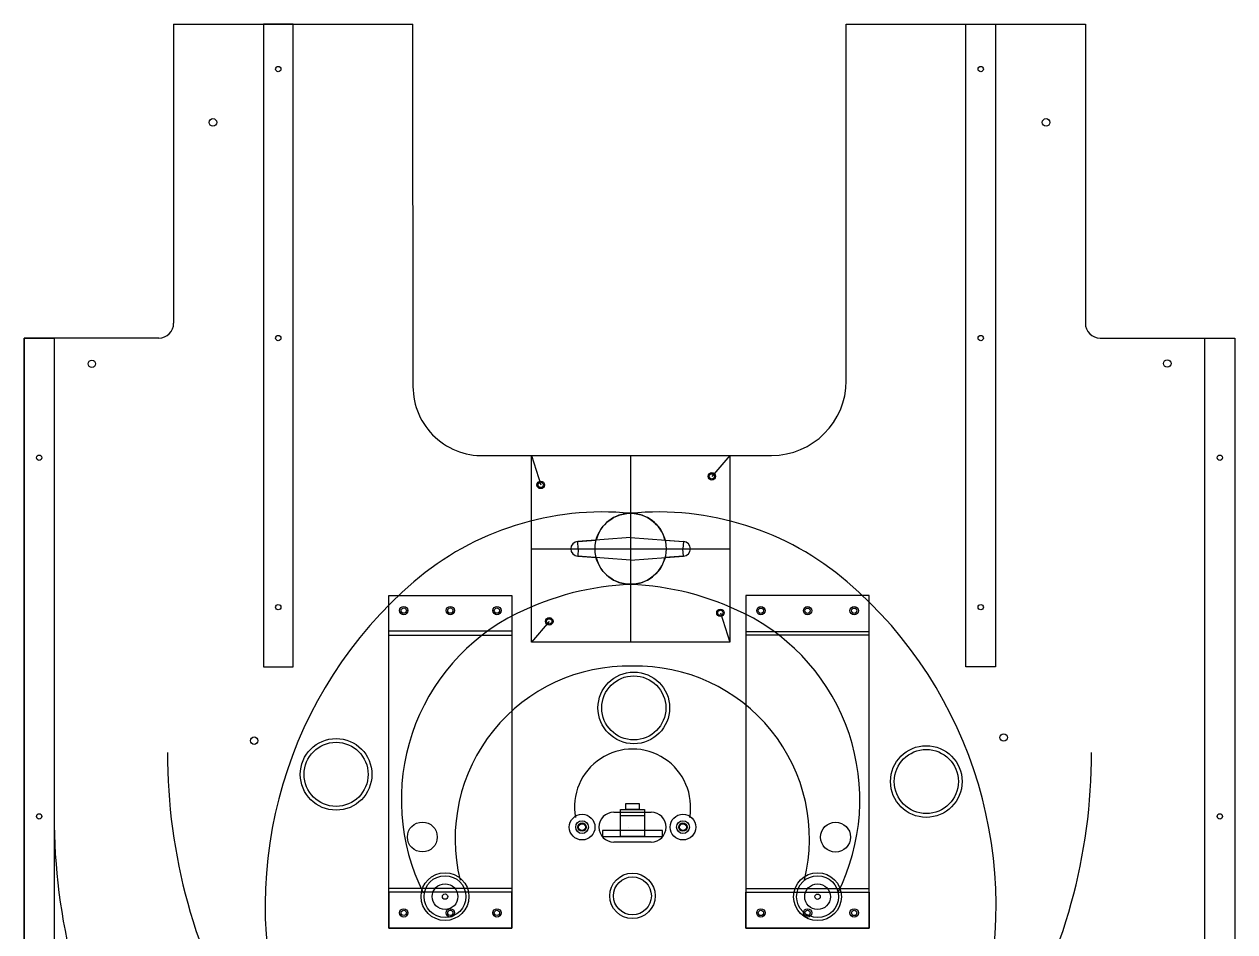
# Model space of a CAD drawing. Extents: x 0 to 20.3, y 0 to 43.8.
# Drawn here: x 0 to 20.25, y 28.57 to 43.75 of the extents above; entities that cross this region are included whole.
import ezdxf

# ---------------------------------------------------------------- set-up
doc = ezdxf.new("R2010")
doc.units = 0
doc.header["$LTSCALE"] = 5.24286
doc.header["$MEASUREMENT"] = 0
for name, color, linetype in [('DF250', 3, 'CONTINUOUS'), ('DF500', 5, 'CONTINUOUS'), ('DF_COMPONENTS', 4, 'CONTINUOUS'), ('DR250', 6, 'CONTINUOUS')]:
    doc.layers.add(name, color=color, linetype=linetype)

msp = doc.modelspace()

# ---------------------------------------------------------------- linework, layer by layer
at = {"layer": 'DF250', "color": 3, "linetype": 'CONTINUOUS'}
for centre, radius in [((10.197, 32.315), 0.599), ((5.217, 31.204), 0.599), ((15.09, 31.084), 0.599), ((10.174, 29.171), 0.38)]:
    msp.add_circle(centre, radius, dxfattribs=at)
at = {"layer": 'DF500', "color": 5, "linetype": 'CONTINUOUS'}
for p, q in [((2.5, 43.75), (2.5, 38.75)), ((2.5, 43.75), (6.5, 43.75)), ((6.504, 37.691), (6.5, 43.75)), ((13.75, 43.75), (17.75, 43.75)), ((13.75, 37.788), (13.75, 43.75)), ((17.75, 43.75), (17.75, 38.75)), ((2.25, 38.5), (0, 38.5)), ((0, 38.5), (0, 5)), ((18, 38.5), (20.25, 38.5)), ((20.25, 38.5), (20.25, 5.75)), ((7.75, 36.538), (12.5, 36.538)), ((9.259, 35.1), (9.567, 35.122)), ((10.718, 35.122), (11.027, 35.1)), ((9.259, 34.851), (9.567, 34.829)), ((11.027, 34.851), (10.718, 34.829)), ((9.863, 30.571), (10.488, 30.571)), ((10.488, 30.071), (9.863, 30.071))]:
    msp.add_line(p, q, dxfattribs=at)
for centre, radius in [((4.25, 43), 0.0445), ((16, 43), 0.0445), ((3.157, 42.108), 0.0625), ((17.093, 42.108), 0.0625), ((4.25, 38.5), 0.0445), ((16, 38.5), 0.0445), ((1.132, 38.07), 0.0625), ((19.121, 38.075), 0.0625), ((0.25, 36.5), 0.0445), ((20, 36.5), 0.0445), ((4.25, 34), 0.0445), ((16, 34), 0.0445), ((10.197, 32.315), 0.536), ((3.847, 31.767), 0.0625), ((16.384, 31.821), 0.0625), ((5.217, 31.204), 0.536), ((15.09, 31.084), 0.536), ((0.25, 30.5), 0.0445), ((6.66, 30.156), 0.25), ((9.332, 30.321), 0.0575), ((11.019, 30.321), 0.0575), ((13.572, 30.154), 0.25), ((20, 30.5), 0.0445), ((10.174, 29.171), 0.317), ((7.039, 29.159), 0.0445), ((13.271, 29.158), 0.0445)]:
    msp.add_circle(centre, radius, dxfattribs=at)
for centre, radius, start, end in [((2.25, 38.75), 0.25, -90, 0), ((18, 38.75), 0.25, 180, -90), ((7.66, 37.692), 1.157, -179.9642, -85.5553), ((12.5, 37.788), 1.25, -90, 0), ((10.143, 34.976), 0.594, 14.2954, 165.7046), ((9.268, 34.976), 0.125, 94.0651, -94.0651), ((11.018, 34.976), 0.125, -85.9349, 85.9349), ((10.143, 34.976), 0.594, -165.7046, -14.2954), ((9.863, 30.321), 0.25, 90, -90), ((10.488, 30.321), 0.25, -90, 90)]:
    msp.add_arc(centre, radius, start, end, dxfattribs=at)
at = {"layer": 'DF_COMPONENTS', "color": 4, "linetype": 'CONTINUOUS'}
for p, q in [((4.5, 43.75), (4, 43.75)), ((4, 43.75), (4, 33)), ((4.5, 33), (4.5, 43.75)), ((15.75, 43.75), (16.25, 43.75)), ((15.75, 33), (15.75, 43.75)), ((16.25, 43.75), (16.25, 33)), ((0, 38.5), (0.5, 38.5)), ((0, 5), (0, 38.5)), ((0.5, 38.5), (0.5, 5)), ((19.75, 38.5), (20.25, 38.5)), ((19.75, 5.75), (19.75, 38.5)), ((20.25, 38.5), (20.25, 5.75)), ((8.483, 33.413), (8.483, 36.538)), ((8.483, 36.538), (8.64, 36.045)), ((8.483, 36.538), (8.64, 36.045)), ((8.483, 36.538), (11.803, 36.538)), ((10.143, 36.538), (10.143, 33.413)), ((11.803, 36.538), (11.503, 36.188)), ((11.803, 36.538), (11.803, 33.413)), ((10.143, 35.163), (9.259, 35.1)), ((9.268, 34.976), (9.259, 35.1)), ((10.143, 35.163), (10.143, 35.163)), ((10.143, 35.163), (10.143, 34.788)), ((10.143, 35.163), (10.143, 35.163)), ((10.143, 35.163), (11.027, 35.1)), ((11.027, 35.1), (11.018, 34.976)), ((8.483, 34.976), (11.803, 34.976)), ((9.143, 34.976), (11.143, 34.976)), ((9.268, 34.976), (9.259, 34.851)), ((10.143, 34.788), (9.259, 34.851)), ((10.143, 34.788), (11.027, 34.851)), ((11.027, 34.851), (11.018, 34.976)), ((6.097, 34.196), (8.159, 34.196)), ((6.097, 33.596), (6.097, 34.196)), ((6.097, 34.196), (8.159, 34.196)), ((6.097, 28.634), (6.097, 34.196)), ((8.159, 34.196), (8.159, 33.596)), ((8.159, 34.196), (8.159, 28.634)), ((12.072, 34.195), (12.072, 33.595)), ((14.134, 34.195), (12.072, 34.195)), ((14.134, 34.195), (12.072, 34.195)), ((12.072, 34.195), (12.072, 28.633)), ((14.134, 33.595), (14.134, 34.195)), ((14.134, 28.633), (14.134, 34.195)), ((11.646, 33.906), (11.803, 33.413)), ((8.783, 33.763), (8.483, 33.413)), ((8.159, 33.596), (6.097, 33.596)), ((6.097, 33.534), (8.159, 33.534)), ((6.097, 29.296), (6.097, 33.534)), ((8.159, 33.534), (8.159, 29.296)), ((11.803, 33.413), (8.483, 33.413)), ((12.072, 33.595), (14.134, 33.595)), ((14.134, 33.533), (12.072, 33.533)), ((12.072, 33.533), (12.072, 29.295)), ((14.134, 29.295), (14.134, 33.533)), ((4, 33), (4.5, 33)), ((16.25, 33), (15.75, 33)), ((9.976, 30.165), (9.976, 30.615)), ((9.976, 30.615), (10.376, 30.615)), ((10.066, 30.615), (10.066, 30.715)), ((10.066, 30.715), (10.286, 30.715)), ((10.286, 30.615), (10.066, 30.615)), ((10.286, 30.715), (10.286, 30.615)), ((10.376, 30.615), (10.376, 30.165)), ((9.976, 30.509), (9.976, 30.571)), ((9.976, 30.571), (10.376, 30.571)), ((10.376, 30.509), (9.976, 30.509)), ((10.376, 30.571), (10.376, 30.509)), ((9.613, 30.321), (9.613, 30.321)), ((9.676, 30.265), (9.676, 30.165)), ((10.676, 30.265), (9.676, 30.265)), ((10.113, 30.321), (10.113, 30.321)), ((10.676, 30.165), (10.676, 30.265)), ((10.738, 30.321), (10.738, 30.321)), ((10.738, 30.321), (10.738, 30.321)), ((9.676, 30.165), (10.676, 30.165)), ((10.376, 30.165), (9.976, 30.165)), ((8.159, 29.296), (6.097, 29.296)), ((6.097, 29.234), (6.097, 28.634)), ((8.159, 29.234), (6.097, 29.234)), ((8.159, 28.634), (8.159, 29.234)), ((12.072, 29.295), (14.134, 29.295)), ((12.072, 29.233), (14.134, 29.233)), ((12.072, 28.633), (12.072, 29.233)), ((14.134, 29.233), (14.134, 28.633)), ((6.097, 28.634), (8.159, 28.634)), ((8.159, 28.634), (6.097, 28.634)), ((12.072, 28.633), (14.134, 28.633)), ((14.134, 28.633), (12.072, 28.633))]:
    msp.add_line(p, q, dxfattribs=at)
for centre, radius in [((11.503, 36.188), 0.0625), ((8.64, 36.045), 0.0625), ((10.143, 34.976), 0.594), ((6.348, 33.943), 0.07), ((7.128, 33.943), 0.07), ((7.908, 33.943), 0.07), ((8.783, 33.763), 0.0625), ((11.646, 33.906), 0.0625), ((12.323, 33.941), 0.07), ((13.103, 33.941), 0.07), ((13.883, 33.941), 0.07), ((6.66, 30.156), 0.25), ((9.332, 30.321), 0.215), ((9.332, 30.321), 0.107), ((9.332, 30.321), 0.07), ((11.019, 30.321), 0.215), ((11.019, 30.321), 0.107), ((11.019, 30.321), 0.07), ((13.572, 30.154), 0.25), ((7.039, 29.159), 0.4), ((7.039, 29.159), 0.35), ((7.039, 29.159), 0.215), ((13.271, 29.158), 0.4), ((13.271, 29.158), 0.35), ((13.271, 29.158), 0.215), ((6.348, 28.887), 0.07), ((7.128, 28.887), 0.07), ((7.908, 28.887), 0.07), ((12.323, 28.886), 0.07), ((13.103, 28.886), 0.07), ((13.883, 28.886), 0.07)]:
    msp.add_circle(centre, radius, dxfattribs=at)
for centre, radius, start, end in [((9.677, 30.733), 4.859, 84.5035, 130.5587), ((10.608, 30.733), 4.859, 49.4413, 95.4965), ((9.268, 34.976), 0.125, 94.0651, -94.0651), ((11.018, 34.976), 0.125, -85.9349, 85.9349), ((11.173, 29.006), 7.143, 130.6645, -163.7346), ((10.345, 29.65), 4.736, 92.442, 116.3741), ((9.941, 29.65), 4.736, 63.6259, 87.558), ((9.113, 29.006), 7.143, -16.2654, 49.3355), ((9.786, 30.778), 3.478, 116.3741, -153.4746), ((10.5, 30.778), 3.478, -26.5254, 63.6259), ((10.099, 30.123), 2.891, 88.552, -166.2668), ((10.245, 30.123), 2.891, -13.7332, 91.448), ((10.176, 30.655), 0.972, -10.3109, -169.6891), ((11.911, 31.572), 9.516, 180, -149.262), ((11.911, 31.572), 9.516, 180, -149.262), ((8.339, 31.572), 9.516, -30.738, 0), ((10.723, 30.517), 10.223, 179.9982, -151.0741)]:
    msp.add_arc(centre, radius, start, end, dxfattribs=at)
at = {"layer": 'DR250', "color": 6, "linetype": 'CONTINUOUS'}
for centre in [(8.64, 36.045), (11.503, 36.188), (6.348, 33.943), (7.128, 33.943), (7.908, 33.943), (11.646, 33.906), (12.323, 33.941), (13.103, 33.941), (13.883, 33.941), (8.783, 33.763), (6.348, 28.887), (7.128, 28.887), (7.908, 28.887), (12.323, 28.886), (13.103, 28.886), (13.883, 28.886)]:
    msp.add_circle(centre, 0.0445, dxfattribs=at)

doc.saveas('drawing.dxf')
